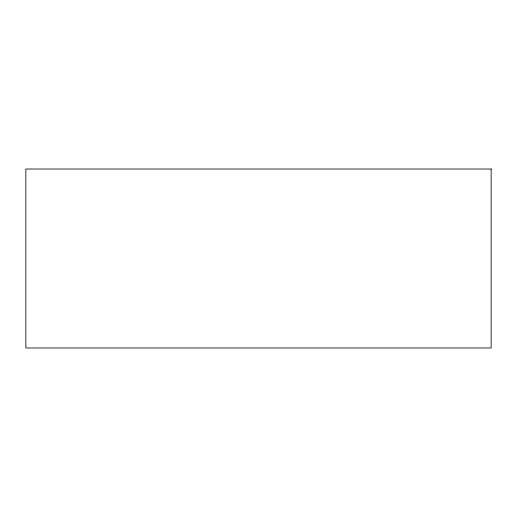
<?xml version="1.0" encoding="UTF-8"?>
<svg xmlns="http://www.w3.org/2000/svg" width="517" height="517" viewBox="0 0 517 517"><rect width="100%" height="100%" fill="white"/><g stroke="black" fill="none" stroke-linecap="round" stroke-linejoin="round"><path stroke-width="0.78" d="M491.15 169.02L25.85 169.02L25.85 347.98L491.15 347.98L491.15 169.02"/></g></svg>
